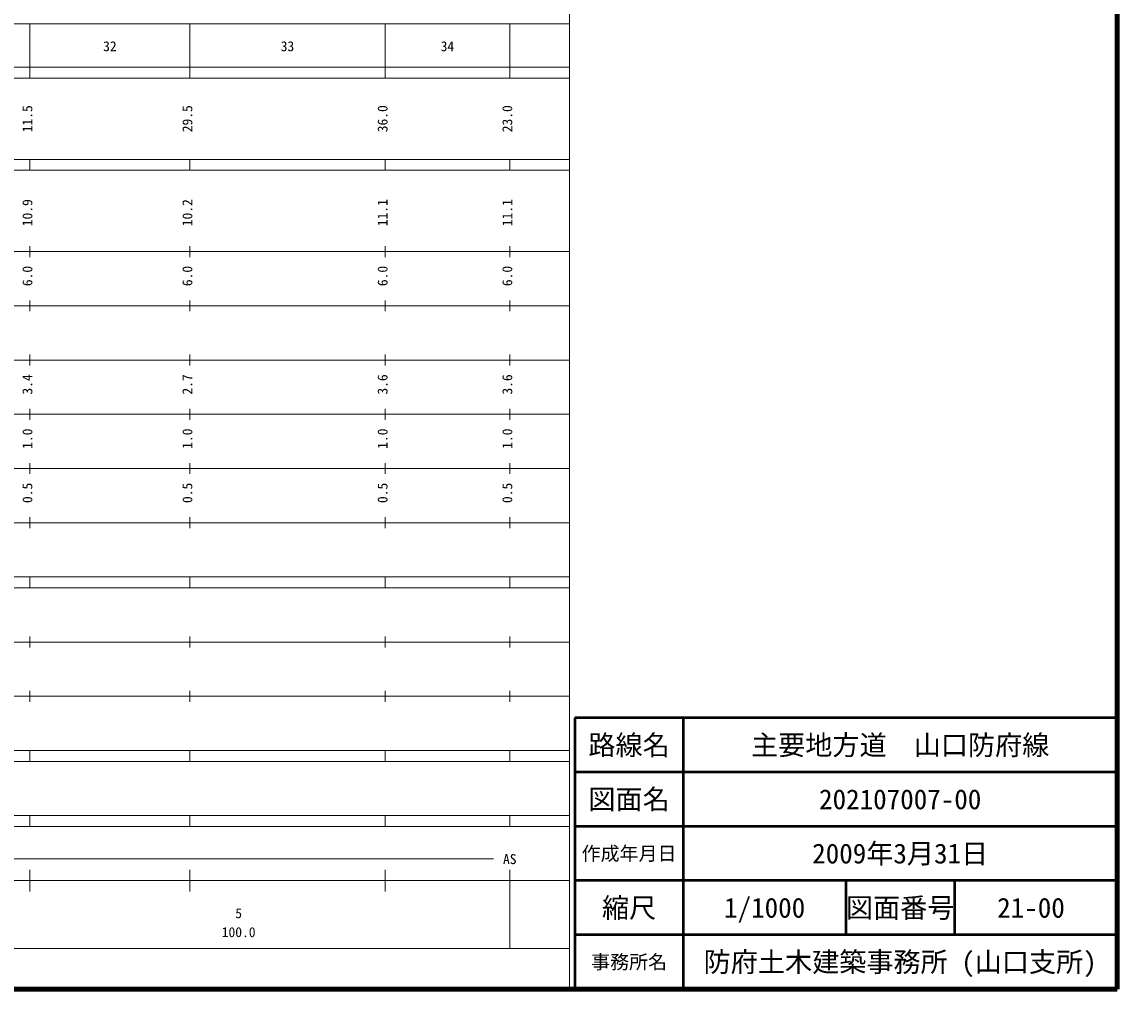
# Model space of a CAD drawing. Units: millimetres on the paper, enlarged 1000 times. Extents: x 40000 to 680000, y 20000 to 380000.
# Drawn here: x 478026 to 680000, y 20000 to 198357 of the extents above; entities that cross this region are included whole.
import ezdxf
from ezdxf.enums import TextEntityAlignment as Align

# ---------------------------------------------------------------- set-up
doc = ezdxf.new("R2010")
doc.units = ezdxf.units.MM
doc.header["$LTSCALE"] = 1000
for name, color, linetype, lineweight in [('M-TTL', 2, 'Continuous', 140), ('M-TTL-BAND', 7, 'Continuous', 13), ('M-TTL-FRAM', 2, 'Continuous', 50), ('M-TTL-LINE', 7, 'Continuous', 50)]:
    doc.layers.add(name, color=color, linetype=linetype, lineweight=lineweight)
doc.layers.add('M-TTL-TXT', color=7, linetype='Continuous')
doc.styles.add('ＭＳ ゴシック', font='')
doc.styles.get('ＭＳ ゴシック').set_extended_font_data('MS Gothic')

msp = doc.modelspace()

# ---------------------------------------------------------------- linework, layer by layer
at = {"layer": 'M-TTL'}
for p, q in [((680000, 20000), (680000, 380000)), ((40000, 20000), (680000, 20000))]:
    msp.add_line(p, q, dxfattribs=at)
at = {"layer": 'M-TTL-BAND'}
for p, q in [((579000, 20000), (579000, 370000)), ((68000, 198000), (579000, 198000)), ((479500, 188000), (479500, 198000)), ((509000, 188000), (509000, 198000)), ((545000, 188000), (545000, 198000)), ((568000, 188000), (568000, 198000)), ((40000, 190000), (579000, 190000)), ((40000, 188000), (579000, 188000)), ((40000, 173000), (579000, 173000)), ((479500, 171000), (479500, 173000)), ((509000, 171000), (509000, 173000)), ((545000, 171000), (545000, 173000)), ((568000, 171000), (568000, 173000)), ((40000, 171000), (579000, 171000)), ((40000, 156000), (579000, 156000)), ((479500, 155000), (479500, 157000)), ((509000, 155000), (509000, 157000)), ((545000, 155000), (545000, 157000)), ((568000, 155000), (568000, 157000)), ((46000, 146000), (579000, 146000)), ((479500, 145000), (479500, 147000)), ((509000, 145000), (509000, 147000)), ((545000, 145000), (545000, 147000)), ((568000, 145000), (568000, 147000)), ((52000, 136000), (579000, 136000)), ((479500, 135000), (479500, 137000)), ((509000, 135000), (509000, 137000)), ((545000, 135000), (545000, 137000)), ((568000, 135000), (568000, 137000)), ((46000, 126000), (579000, 126000)), ((479500, 125000), (479500, 127000)), ((509000, 125000), (509000, 127000)), ((545000, 125000), (545000, 127000)), ((568000, 125000), (568000, 127000)), ((52000, 116000), (579000, 116000)), ((479500, 115000), (479500, 117000)), ((509000, 115000), (509000, 117000)), ((545000, 115000), (545000, 117000)), ((568000, 115000), (568000, 117000)), ((46000, 106000), (579000, 106000)), ((479500, 105000), (479500, 107000)), ((509000, 105000), (509000, 107000)), ((545000, 105000), (545000, 107000)), ((568000, 105000), (568000, 107000)), ((40000, 96000), (579000, 96000)), ((479500, 94000), (479500, 96000)), ((509000, 94000), (509000, 96000)), ((545000, 94000), (545000, 96000)), ((568000, 94000), (568000, 96000)), ((40000, 94000), (579000, 94000)), ((479500, 83000), (479500, 85000)), ((509000, 83000), (509000, 85000)), ((545000, 83000), (545000, 85000)), ((568000, 83000), (568000, 85000)), ((49000, 84000), (579000, 84000)), ((479500, 73000), (479500, 75000)), ((509000, 73000), (509000, 75000)), ((545000, 73000), (545000, 75000)), ((568000, 73000), (568000, 75000)), ((40000, 74000), (579000, 74000)), ((40000, 64000), (579000, 64000)), ((479500, 62000), (479500, 64000)), ((509000, 62000), (509000, 64000)), ((545000, 62000), (545000, 64000)), ((568000, 62000), (568000, 64000)), ((40000, 62000), (579000, 62000)), ((40000, 52000), (579000, 52000)), ((479500, 50000), (479500, 52000)), ((509000, 50000), (509000, 52000)), ((545000, 50000), (545000, 52000)), ((568000, 50000), (568000, 52000)), ((40000, 50000), (579000, 50000)), ((71000, 44000), (565000, 44000)), ((479500, 38000), (479500, 42000)), ((509000, 38000), (509000, 42000)), ((545000, 38000), (545000, 42000)), ((568000, 27500), (568000, 42000)), ((40000, 40000), (579000, 40000)), ((68000, 27500), (579000, 27500))]:
    msp.add_line(p, q, dxfattribs=at)
at = {"layer": 'M-TTL-FRAM'}
for p, q in [((680000, 70000), (580000, 70000)), ((580000, 70000), (580000, 20000))]:
    msp.add_line(p, q, dxfattribs=at)
at = {"layer": 'M-TTL-LINE'}
for p, q in [((600000, 70000), (600000, 20000)), ((680000, 60000), (580000, 60000)), ((680000, 50000), (580000, 50000)), ((680000, 40000), (580000, 40000)), ((630000, 40000), (630000, 30000)), ((650000, 40000), (650000, 30000)), ((680000, 30000), (580000, 30000))]:
    msp.add_line(p, q, dxfattribs=at)

# ---------------------------------------------------------------- texts
at = {"layer": 'M-TTL-BAND', "style": 'ＭＳ ゴシック'}
for s, p in [('32', (494250, 192405)), ('33', (527000, 192405)), ('34', (556500, 192405)), ('AS', (568000, 42500)), ('5', (518000, 32523)), ('100.0', (518000, 29033))]:
    msp.add_text(s, height=1833, dxfattribs=at).set_placement(p, align=Align.BOTTOM_CENTER)
for s, p in [('11.5', (480500, 180500)), ('29.5', (510000, 180500)), ('36.0', (546000, 180500)), ('23.0', (569000, 180500)), ('10.9', (480500, 163174)), ('10.2', (510000, 163174)), ('11.1', (546000, 163174)), ('11.1', (569000, 163174)), ('6.0', (480500, 151500)), ('6.0', (510000, 151500)), ('6.0', (546000, 151500)), ('6.0', (569000, 151500)), ('3.4', (480500, 131500)), ('2.7', (510000, 131500)), ('3.6', (546000, 131500)), ('3.6', (569000, 131500)), ('1.0', (480500, 121500)), ('1.0', (510000, 121500)), ('1.0', (546000, 121500)), ('1.0', (569000, 121500)), ('0.5', (480500, 111500)), ('0.5', (510000, 111500)), ('0.5', (546000, 111500)), ('0.5', (569000, 111500))]:
    msp.add_text(s, height=1833, rotation=90, dxfattribs=at).set_placement(p, align=Align.BOTTOM_CENTER)
at = {"layer": 'M-TTL-TXT', "style": 'ＭＳ ゴシック'}
for s, height, p in [('路線名', 3666, (590000, 65000)), ('路線名', 3666, (590000, 65000)), ('主要地方道\u3000山口防府線', 3666, (640000, 65000)), ('図面名', 3666, (590000, 55000)), ('図面名', 3666, (590000, 55000)), ('202107007-00', 3666, (640000, 55000)), ('作成年月日', 2566, (590000, 45000)), ('作成年月日', 2566, (590000, 45000)), ('2009年3月31日', 3666, (640000, 45000)), ('縮尺', 3666, (590000, 35000)), ('縮尺', 3666, (590000, 35000)), ('1/1000', 3666, (615000, 35000)), ('図面番号', 3666, (640000, 35000)), ('図面番号', 3666, (640000, 35000)), ('21-00', 3666, (664125, 35000)), ('事務所名', 2566, (590000, 25000)), ('事務所名', 2566, (590000, 25000)), ('防府土木建築事務所 (山口支所)', 3666, (640000, 25000))]:
    msp.add_text(s, height=height, dxfattribs=at).set_placement(p, align=Align.MIDDLE_CENTER)

doc.saveas('drawing.dxf')
